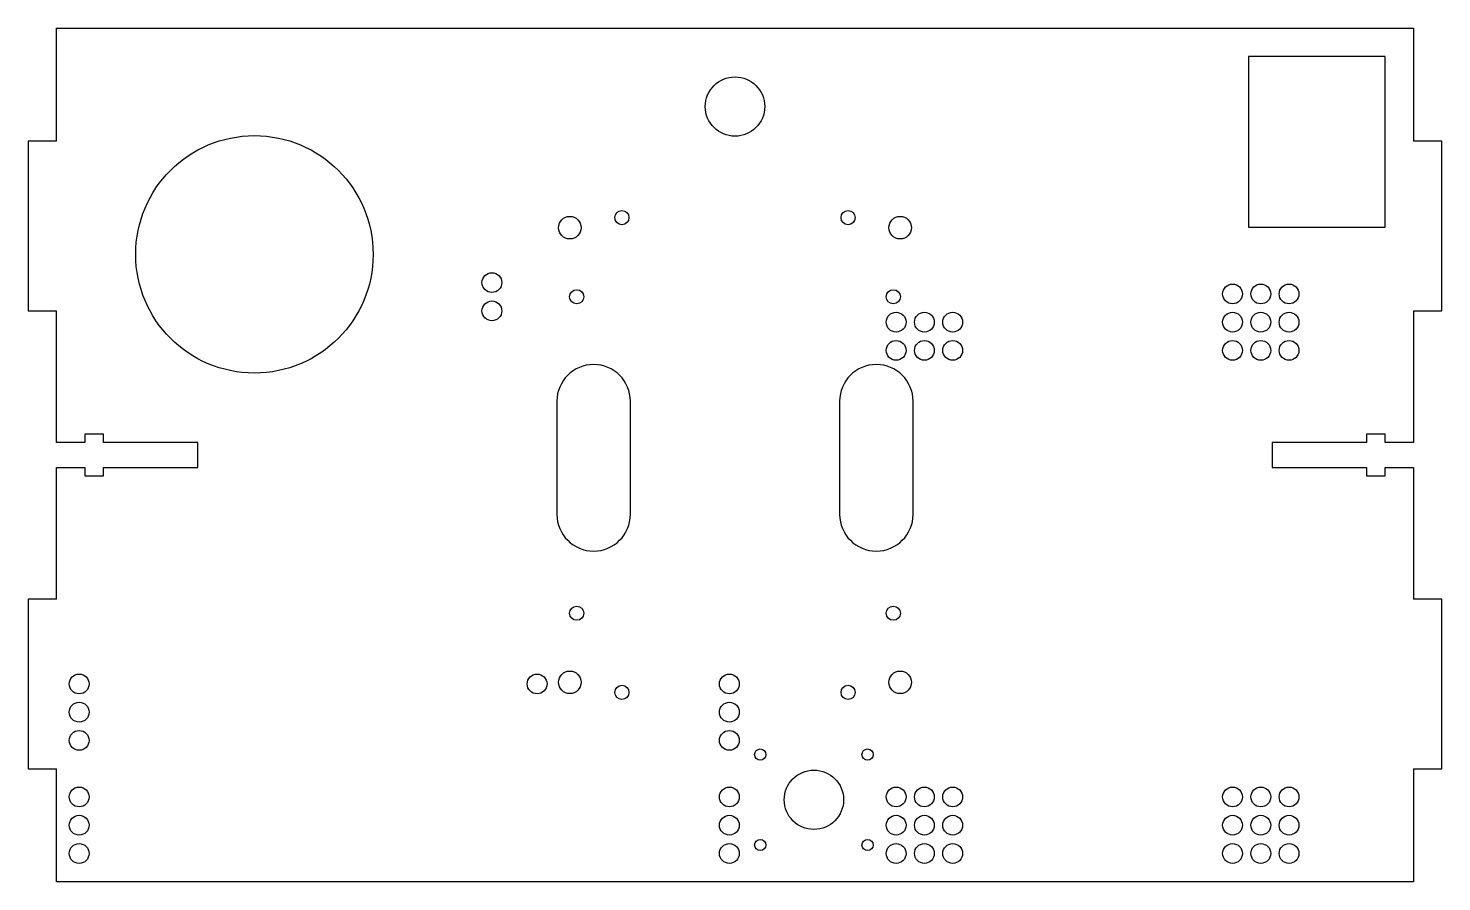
# Model space of a CAD drawing. Header units: millimetres. Extents: x -125 to 125, y -76 to 76.
import ezdxf

# ---------------------------------------------------------------- set-up
doc = ezdxf.new("R2010")
doc.units = ezdxf.units.MM

msp = doc.modelspace()

# ---------------------------------------------------------------- linework, layer by layer
at = {"color": 7, "linetype": 'Continuous', "lineweight": 25}
for p, q in [((-120, 75.5), (120, 75.5)), ((-120, 55.5), (-120, 75.5)), ((120, 75.5), (120, 55.5)), ((115, 70.5), (90.8, 70.5)), ((90.8, 70.5), (90.8, 40.3)), ((115, 40.3), (115, 70.5)), ((-125, 55.5), (-125, 25.5)), ((-120, 55.5), (-125, 55.5)), ((125, 55.5), (120, 55.5)), ((125, 25.5), (125, 55.5)), ((90.8, 40.3), (115, 40.3)), ((-125, 25.5), (-120, 25.5)), ((-120, 2.2), (-120, 25.5)), ((120, 25.5), (125, 25.5)), ((120, 25.5), (120, 2.2)), ((-31.5, 9.5), (-31.5, -10.5)), ((-18.5, -10.5), (-18.5, 9.5)), ((18.5, 9.5), (18.5, -10.5)), ((31.5, -10.5), (31.5, 9.5)), ((-111.7, 3.7), (-115, 3.7)), ((-115, 3.7), (-115, 2.2)), ((-111.7, 2.2), (-111.7, 3.7)), ((115, 3.7), (111.7, 3.7)), ((111.7, 3.7), (111.7, 2.2)), ((115, 2.2), (115, 3.7)), ((-115, 2.2), (-120, 2.2)), ((-95, 2.2), (-111.7, 2.2)), ((-95, -2.2), (-95, 2.2)), ((111.7, 2.2), (95, 2.2)), ((95, 2.2), (95, -2.2)), ((120, 2.2), (115, 2.2)), ((-120, -2.2), (-115, -2.2)), ((-120, -25.5), (-120, -2.2)), ((-115, -2.2), (-115, -3.7)), ((-111.7, -3.7), (-111.7, -2.2)), ((-111.7, -2.2), (-95, -2.2)), ((95, -2.2), (111.7, -2.2)), ((111.7, -2.2), (111.7, -3.7)), ((115, -3.7), (115, -2.2)), ((115, -2.2), (120, -2.2)), ((120, -2.2), (120, -25.5)), ((-115, -3.7), (-111.7, -3.7)), ((111.7, -3.7), (115, -3.7)), ((-125, -25.5), (-125, -55.5)), ((-120, -25.5), (-125, -25.5)), ((125, -25.5), (120, -25.5)), ((125, -55.5), (125, -25.5)), ((-125, -55.5), (-120, -55.5)), ((-120, -75.5), (-120, -55.5)), ((120, -55.5), (125, -55.5)), ((120, -55.5), (120, -75.5)), ((120, -75.5), (-120, -75.5))]:
    msp.add_line(p, q, dxfattribs=at)
for centre, radius in [((0, 61.65), 5.25), ((-85, 35.5), 21), ((-20, 42), 1.25), ((20, 42), 1.25), ((-29.21, 40.22), 2), ((29.21, 40.22), 2), ((-43, 30.5), 1.75), ((88, 28.5), 1.75), ((93, 28.5), 1.75), ((98, 28.5), 1.75), ((-28, 28), 1.25), ((28, 28), 1.25), ((-43, 25.5), 1.75), ((28.5, 23.5), 1.75), ((33.5, 23.5), 1.75), ((38.5, 23.5), 1.75), ((88, 23.5), 1.75), ((93, 23.5), 1.75), ((98, 23.5), 1.75), ((28.5, 18.5), 1.75), ((33.5, 18.5), 1.75), ((38.5, 18.5), 1.75), ((88, 18.5), 1.75), ((93, 18.5), 1.75), ((98, 18.5), 1.75), ((-28, -28), 1.25), ((28, -28), 1.25), ((-116, -40.5), 1.75), ((-35, -40.5), 1.75), ((-29.21, -40.22), 2), ((-1, -40.5), 1.75), ((29.21, -40.22), 2), ((-20, -42), 1.25), ((20, -42), 1.25), ((-116, -45.5), 1.75), ((-1, -45.5), 1.75), ((-116, -50.5), 1.75), ((-1, -50.5), 1.75), ((4.46, -53), 1), ((23.46, -53), 1), ((13.96, -61), 5.25), ((-116, -60.5), 1.75), ((-1, -60.5), 1.75), ((28.5, -60.5), 1.75), ((33.5, -60.5), 1.75), ((38.5, -60.5), 1.75), ((88, -60.5), 1.75), ((93, -60.5), 1.75), ((98, -60.5), 1.75), ((-116, -65.5), 1.75), ((-1, -65.5), 1.75), ((28.5, -65.5), 1.75), ((33.5, -65.5), 1.75), ((38.5, -65.5), 1.75), ((88, -65.5), 1.75), ((93, -65.5), 1.75), ((98, -65.5), 1.75), ((-116, -70.5), 1.75), ((-1, -70.5), 1.75), ((4.46, -69), 1), ((23.46, -69), 1), ((28.5, -70.5), 1.75), ((33.5, -70.5), 1.75), ((38.5, -70.5), 1.75), ((88, -70.5), 1.75), ((93, -70.5), 1.75), ((98, -70.5), 1.75)]:
    msp.add_circle(centre, radius, dxfattribs=at)
for centre, start, end in [((-25, 9.5), 0, 180), ((25, 9.5), 0, 180), ((-25, -10.5), 180, 0), ((25, -10.5), 180, 0)]:
    msp.add_arc(centre, 6.5, start, end, dxfattribs=at)

doc.saveas('drawing.dxf')
